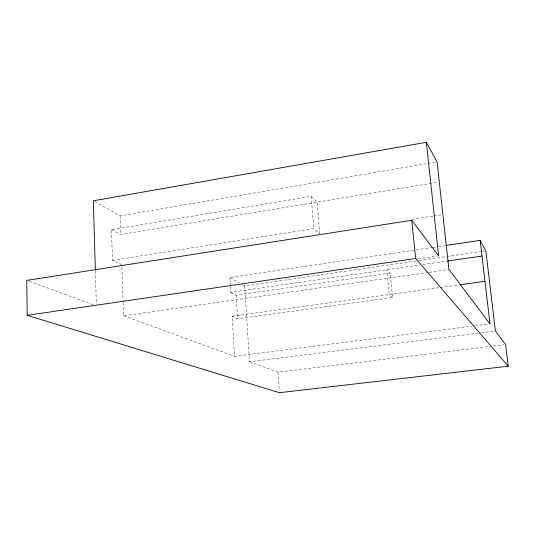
<?xml version="1.0" encoding="UTF-8"?>
<svg xmlns="http://www.w3.org/2000/svg" width="535" height="535" viewBox="0 0 535 535"><rect width="100%" height="100%" fill="white"/><g stroke="black" fill="none" stroke-linecap="round" stroke-linejoin="round"><path stroke-width="0.4" stroke-dasharray="2.67 2.01" d="M94.795 201.601L120.087 215.826L427.211 163.57M428.033 163.429L436.266 162.031M121.799 264.751L112.49 260.411L111.481 229.642L311.189 196.352L317.128 202.13L319.696 233.795L318.051 234.049M111.481 229.642L120.743 234.511L437.663 182.254M112.49 260.411L313.764 228.599L319.107 233.273M411.683 219.403L433.036 216.066M433.852 215.933L442.064 214.649M230.317 285.743L229.829 277.531L432.22 247.491M433.049 247.371L438.005 246.635M438.827 246.508L445.441 245.532M417.962 258.88L436.975 256.104M242.596 284.707L244.722 285.904L418.136 260.659M418.965 260.538L481.721 251.403M482.55 251.283L485.847 250.801M230.371 286.566L230.712 292.317L419.594 265.046M422.877 264.571L446.685 261.133M230.712 292.317L236.169 295.186L390.175 273.104L392.529 297.52L237.607 318.74L232.136 316.192L234.537 356.31L471.81 326.189M123.13 302.609L123.592 315.777L428.301 272.462M429.13 272.342L448.945 269.526M232.136 316.192L439.529 287.596M440.358 287.482L459.358 284.861M475.113 325.768L489.993 323.876M244.722 285.904L249.504 361.78L480.51 332.91M481.333 332.803L494.581 331.152M249.504 361.78L277.979 372.186L489.899 346.486M493.216 346.085L503.977 344.781M29.097 281.256L93.257 304.696M123.592 315.777L234.537 356.31M229.829 277.531L239.051 282.714M392.529 297.52L389.132 294.544L386.758 269.787L390.175 273.104M311.189 196.352L313.764 228.599M277.979 372.186L279.283 391.052M236.169 295.186L237.607 318.74M120.087 215.826L120.743 234.511M121.886 267.219L123.097 301.787M95.37 270.824L96.34 304.174"/><path stroke-width="0.8" d="M446.264 245.404L480.136 240.382L489.993 323.876L448.945 269.526L437.088 161.891L426.348 142.303L93.351 200.792L95.35 269.988M426.348 142.303L438.626 255.864L411.736 220.26L26.75 280.4L27.211 315.309L279.397 392.697L508.25 366.207L505.628 344.58L495.41 331.045L485.847 250.801L480.136 240.382M27.211 315.309L415.668 258.505L508.25 366.207M447.507 261.02L481.981 256.038M460.187 284.747L484.971 281.33M411.736 220.26L415.668 258.505"/></g></svg>
